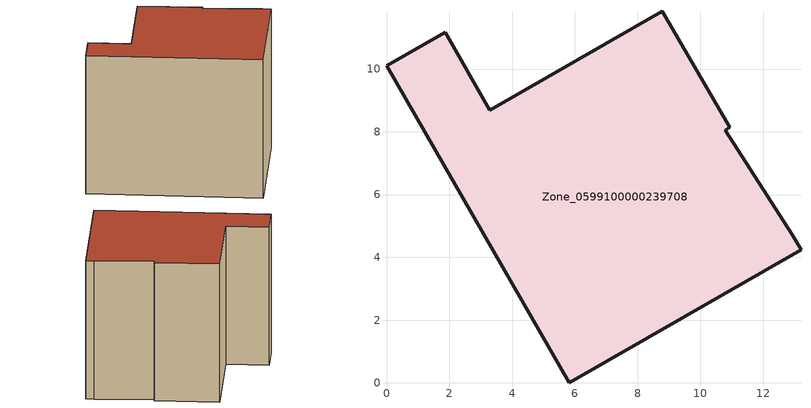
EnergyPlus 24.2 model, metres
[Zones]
Zone_0599100000239708
 floor ground (C_G): 10.79,8.05 12.92,4.72 13.2,4.25 5.82,0 0,10.1 1.87,11.17 3.29,8.69 8.78,11.85 10.94,8.14 z0
 wall outside (C_F): 5.82,0 13.2,4.25 12.92,4.72 10.79,8.05 10.94,8.14 8.78,11.85 3.29,8.69 1.87,11.17 0,10.1 5.82,0 z0:9.84
 roof outside (C_R): 8.78,11.85 3.29,8.69 1.87,11.17 0,10.1 5.82,0 13.2,4.25 12.92,4.72 10.79,8.05 10.94,8.14 z9.84
[BUILDING]
Pand.0599100000239708: North Axis=0; Terrain=City; Loads Convergence Tolerance Value=0.04; Temperature Convergence Tolerance Value=0.4; Solar Distribution=FullExterior; Maximum Number of Warmup Days=25; Minimum Number of Warmup Days=1
[Site:Location]
Rotterdam.The.Hague.AP_ZH_NLD Design_Conditions: Latitude=51.96; Longitude=4.45; Time Zone=1; Elevation=-4.5
[SITE:GROUNDTEMPERATURE:BUILDINGSURFACE]
18, 18, 18, 18, 18, 18, 18, 18, 18, 18, 18, 18
[MATERIAL] Thermal Absorptance=0.9; Solar Absorptance=0.7; Visible Absorptance=0.7
Name | Roughness | Thickness | Conductivity | Density | Specific Heat
G.TI.1946 | MediumSmooth | 0.15 | 1 | 540 | 1210
F.TI.1946 | Rough | 0.3 | 0.857143 | 1920 | 840
R.TI.1946 | MediumRough | 0.2 | 0.1 | 1500 | 1000
[CONSTRUCTION]
C_G: G.TI.1946
C_F: F.TI.1946
C_R: R.TI.1946
[ZONE]
Zone_0599100000239708: Type=1; Multiplier=1; Ceiling Height=Autocalculate; Volume=Autocalculate; Floor Area=autocalculate; Part of Total Floor Area=Yes
[ZONEINFILTRATION:DESIGNFLOWRATE]
Infil_Zone_0599100000239708: Zone or ZoneList or Space or SpaceList=Zone_0599100000239708; Schedule=AlwaysOn; Design Flow Rate Calculation Method=Flow/Area; Flow Rate per Floor Area=0.003; Constant Term Coefficient=1; Temperature Term Coefficient=0; Velocity Term Coefficient=0; Velocity Squared Term Coefficient=0
[HVACTEMPLATE:ZONE:IDEALLOADSAIRSYSTEM]
Zone_0599100000239708: Maximum Heating Supply Air Temperature=50; Minimum Cooling Supply Air Temperature=13; Maximum Heating Supply Air Humidity Ratio=0.0156; Minimum Cooling Supply Air Humidity Ratio=0.0077; Heating Limit=NoLimit; Cooling Limit=NoLimit; Dehumidification Control Type=ConstantSensibleHeatRatio; Cooling Sensible Heat Ratio=0.7; Dehumidification Setpoint=60; Humidification Control Type=None; Humidification Setpoint=30; Outdoor Air Method=None; Outdoor Air Flow Rate per Person=0.00944; Outdoor Air Flow Rate per Zone Floor Area=0; Outdoor Air Flow Rate per Zone=0; Demand Controlled Ventilation Type=None; Outdoor Air Economizer Type=NoEconomizer; Heat Recovery Type=None; Sensible Heat Recovery Effectiveness=0.7; Latent Heat Recovery Effectiveness=0.65
[ZONECONTROL:THERMOSTAT]
ThermostatControl_Zone_0599100000239708: Zone or ZoneList=Zone_0599100000239708; Control Type Schedule=DualSetpointControlType; Control 1=Thermostat_Zone_0599100000239708; Temperature Difference Between Cutout And Setpoint=0
[THERMOSTATSETPOINT:DUALSETPOINT]
Thermostat_Zone_0599100000239708: Heating Setpoint Temperature Schedule=HeatingSetpoint_Zone_0599100000239708; Cooling Setpoint Temperature Schedule=CoolingSetpoint_Zone_0599100000239708
[SCHEDULE:COMPACT]
HeatingSetpoint_Zone_0599100000239708: Through: 12/31, For: AllDays, Until: 24:00, 21
CoolingSetpoint_Zone_0599100000239708: Through: 12/31, For: AllDays, Until: 24:00, 24
DualSetpointControlType: Through: 12/31, For: AllDays, Until: 24:00, 4
AlwaysOn: Through: 12/31, For: AllDays, Until: 24:00, 1
